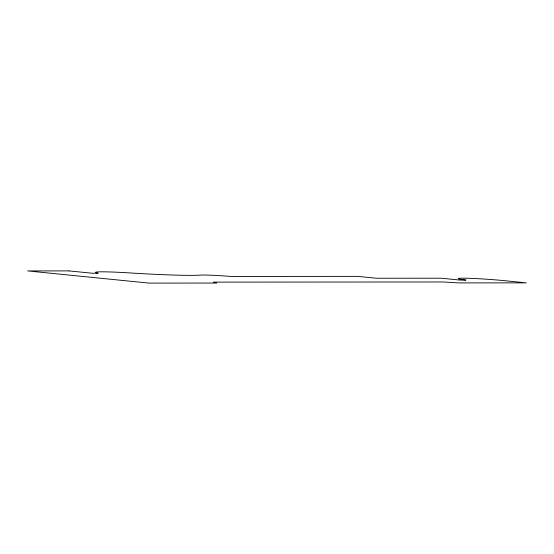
<?xml version="1.0" encoding="UTF-8"?>
<svg xmlns="http://www.w3.org/2000/svg" width="554" height="554" viewBox="0 0 554 554"><rect width="100%" height="100%" fill="white"/><g stroke="black" fill="none" stroke-linecap="round" stroke-linejoin="round"><path stroke-width="0.83" d="M68.966 270.899L27.7 270.927L148.998 283.101L216.739 283.052L213.304 282.118L443.332 281.972L458.56 282.9L526.3 282.859L507.062 280.926A31.038 1.406 4.1 0 0 466.288 278.226A31.038 1.406 4.1 0 0 465.949 280.075L459.986 280.075L441.33 278.205L376.478 278.247L357.815 276.37L231.066 276.453A27.665 1.253 4.1 0 0 200.015 275.13A94.727 4.3 4.1 0 1 131.18 273.011A42.713 1.939 4.1 0 0 98.19 273.24L92.296 273.24L68.966 270.899"/></g></svg>
